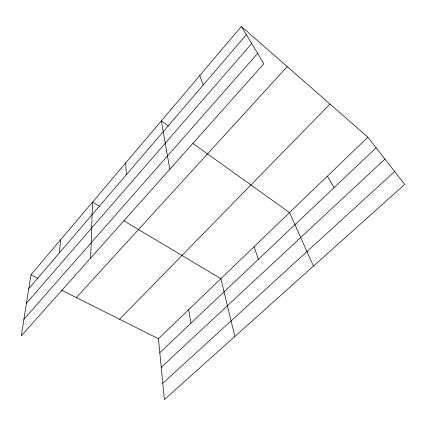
<?xml version="1.0" encoding="UTF-8"?>
<svg xmlns="http://www.w3.org/2000/svg" width="426" height="426" viewBox="0 0 426 426"><rect width="100%" height="100%" fill="white"/><g stroke="black" fill="none" stroke-linecap="round" stroke-linejoin="round"><path stroke-width="0.64" d="M90.669 258.034L92.517 202.126L99.897 206.525M59.299 252.985L60.668 239.716M30.949 274.791L21.3 335.842L263.87 63.762L241.361 26.449L30.949 274.791L38.031 278.343M28.76 288.626L246.334 34.698M26.449 303.259L251.675 43.548M23.92 319.282L257.618 53.399M76.382 297.582L287.204 66.6M119.599 319.26L330.012 104.088M367.84 137.215L404.7 184.415L164.415 399.551L158.451 338.75L367.84 137.215L241.361 26.449M159.814 352.68L376.126 147.827M161.252 367.313L384.934 159.106M162.812 383.23L394.625 171.518M61.632 290.181L158.451 338.75M123.732 220.737L220.881 278.663L234.838 336.497M168.339 125.862L161.363 120.867L169.798 169.276M193.031 143.525L289.542 212.574L313.477 266.096M327.365 176.172L334.128 187.605M199.805 75.493L203.117 85.136M254.12 246.67L258.353 259.365M188.707 309.627L190.928 323.222M125.697 162.961L126.346 174.735"/></g></svg>
